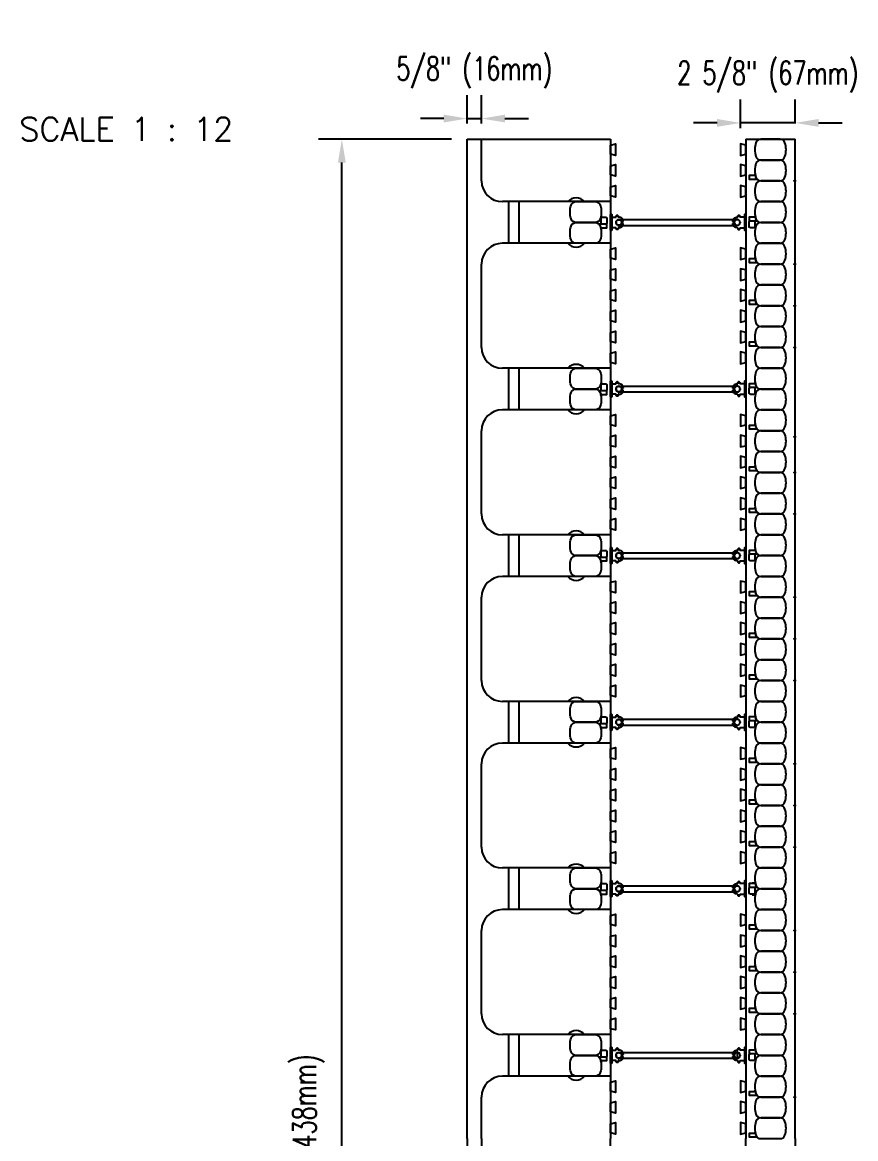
# Model space of a CAD drawing. Header units: inches. Extents: x 195 to 322, y 166 to 268.
# Drawn here: x 276.5 to 316.6, y 214.5 to 268.1 of the extents above; entities that cross this region are included whole.
import ezdxf

# ---------------------------------------------------------------- set-up
doc = ezdxf.new("R2010")
doc.units = ezdxf.units.IN
doc.header["$MEASUREMENT"] = 0
for name, color, linetype in [('HATCH', 12, 'Continuous'), ('line25', 2, 'Continuous'), ('LINE50', 5, 'Continuous'), ('LINE9', 9, 'Continuous'), ('TEXT', 4, 'Continuous')]:
    doc.layers.add(name, color=color, linetype=linetype)
doc.styles.add('DIM', font='romans.shx', dxfattribs={"width": 0.7})
doc.styles.add('ROMANS', font='romans.shx', dxfattribs={"height": 0.75})
doc.dimstyles.new('ext_12', dxfattribs={"dimscale": 12, "dimtxt": 0.09375, "dimasz": 0.09375, "dimexe": 0.09375, "dimexo": 0.0625, "dimgap": 0.0625, "dimtad": 1, "dimdec": 1, "dimzin": 2, "dimdsep": 46, "dimlunit": 4, "dimtxsty": 'DIM', "dimcen": 0.09, "dimdle": 0.09375, "dimclrt": 4, "dimadec": 0, "dimazin": 0, "dimtfac": 1, "dimtdec": 1, "dimtmove": 2, "dimatfit": 3, "dimfxl": 0, "dimfrac": 2, "dimtolj": 1, "dimtzin": 0, "dimarcsym": 0})

# ---------------------------------------------------------------- blocks, each defined once
blk = doc.blocks.new('*D24')
at = {"layer": 'Defpoints', "color": 0}
for p in [(298.584, 263.442), (297.896, 262.452), (298.584, 262.452)]:
    blk.add_point(p, dxfattribs=at)
at = {"layer": 'TEXT', "color": 0, "lineweight": -2}
for p, q in [((297.896, 263.202), (297.896, 264.567)), ((298.584, 263.202), (298.584, 264.567)), ((296.771, 263.442), (295.646, 263.442)), ((297.896, 263.442), (298.584, 263.442)), ((299.709, 263.442), (300.834, 263.442))]:
    blk.add_line(p, q, dxfattribs=at)
at = {"layer": 'TEXT', "color": 0}
for points in [[(296.771, 263.63), (296.771, 263.255), (297.896, 263.442)], [(299.709, 263.63), (299.709, 263.255), (298.584, 263.442)]]:
    blk.add_solid(points, dxfattribs=at)
at = {"layer": 'TEXT', "color": 4, "insert": (298.24, 265.656), "char_height": 1.125, "attachment_point": 5, "style": 'DIM'}
blk.add_mtext('\\A1;5/8" (16mm)', dxfattribs=at)
blk = doc.blocks.new('*D25')
at = {"layer": 'Defpoints', "color": 0}
for p in [(311.021, 263.233), (311.021, 262.233), (313.646, 262.452)]:
    blk.add_point(p, dxfattribs=at)
at = {"layer": 'TEXT', "color": 0, "lineweight": -2}
for p, q in [((311.021, 262.983), (311.021, 264.358)), ((313.646, 263.202), (313.646, 264.358)), ((309.896, 263.233), (308.771, 263.233)), ((313.646, 263.233), (311.021, 263.233)), ((314.771, 263.233), (315.896, 263.233))]:
    blk.add_line(p, q, dxfattribs=at)
at = {"layer": 'TEXT', "color": 0}
for points in [[(309.896, 263.42), (309.896, 263.045), (311.021, 263.233)], [(314.771, 263.42), (314.771, 263.045), (313.646, 263.233)]]:
    blk.add_solid(points, dxfattribs=at)
at = {"layer": 'TEXT', "color": 4, "insert": (312.334, 265.447), "char_height": 1.125, "attachment_point": 5, "style": 'DIM'}
blk.add_mtext('\\A1;2 5/8" (67mm)', dxfattribs=at)
blk = doc.blocks.new('*D26')
at = {"layer": 'Defpoints', "color": 0}
for p in [(291.874, 262.452), (297.896, 262.452), (297.896, 166.452)]:
    blk.add_point(p, dxfattribs=at)
at = {"layer": 'TEXT', "color": 0, "lineweight": -2}
for p, q in [((297.146, 262.452), (290.749, 262.452)), ((291.874, 167.577), (291.874, 261.327)), ((297.146, 166.452), (290.749, 166.452))]:
    blk.add_line(p, q, dxfattribs=at)
at = {"layer": 'TEXT', "color": 0}
for points in [[(291.687, 261.327), (292.062, 261.327), (291.874, 262.452)], [(291.687, 167.577), (292.062, 167.577), (291.874, 166.452)]]:
    blk.add_solid(points, dxfattribs=at)
at = {"layer": 'TEXT', "color": 4, "insert": (290.267, 214.452), "char_height": 1.125, "attachment_point": 5, "rotation": 90, "style": 'DIM'}
blk.add_mtext('\\A1;96" (2438mm)', dxfattribs=at)
blk = doc.blocks.new('WEB_CENTRE_TOP')
for p, q in [((-0.141, 5.688), (-0.141, 0)), ((0.141, 5.688), (0.141, 0))]:
    blk.add_line(p, q)
for centre in [(0, 5.688), (0, 0)]:
    blk.add_circle(centre, 0.141)
blk = doc.blocks.new('Connector')
blk.add_point((0.271, 0))
at = {"layer": 'LINE9'}
for p, q in [((0, 0.375), (0, -0.375)), ((0.062, -0.375), (0.062, 0.375)), ((0.281, 0.25), (0.062, 0.25))]:
    blk.add_line(p, q, dxfattribs=at)
for points, weights in [([(0.007, 0.375), (0.004, 0.375), (0, 0.375)], [1, 0.972587069138, 0.950305488115]), ([(0.327, 0.343), (0.308, 0.343), (0.281, 0.317), (0.281, 0.297)], [1, 0.85355339, 0.85355339, 1]), ([(0.328, 0.343), (0.327, 0.343), (0.327, 0.343)], [1, 0.70710678, 1]), ([(0.375, 0.297), (0.375, 0.317), (0.348, 0.343), (0.329, 0.343)], [1, 0.85355339, 0.85355339, 1]), ([(0.406, 0.25), (0.546, 0.25), (0.619, 0.131)], [0.958404415409, 0.794674173519, 0.864651571113]), ([(0.619, 0.052), (0.612, 0.049), (0.604, 0.049)], [0.83615024178, 0.892081430621, 1]), ([(0, -0.375), (0.004, -0.375), (0.007, -0.375)], [0.950305488115, 0.972587069138, 1]), ([(0.281, -0.297), (0.281, -0.317), (0.308, -0.343), (0.327, -0.343)], [1, 0.85355339, 0.85355339, 1]), ([(0.327, -0.343), (0.281, -0.343), (0.281, -0.297)], [1, 0.70710678, 1]), ([(0.329, -0.343), (0.348, -0.343), (0.375, -0.317), (0.375, -0.297)], [1, 0.85355339, 0.85355339, 1]), ([(0.375, -0.297), (0.375, -0.343), (0.329, -0.343)], [1, 0.70710678, 1]), ([(0.619, -0.131), (0.546, -0.25), (0.406, -0.25)], [0.864651574428, 0.794674169686, 0.958404415195]), ([(0.604, -0.049), (0.612, -0.049), (0.619, -0.052)], [1, 0.89208144177, 0.836150253337])]:
    blk.add_rational_spline(points, weights, degree=2, dxfattribs=at)
for points, degree in [([(0, 0.375), (0.002, 0.375), (0.005, 0.375), (0.007, 0.375)], 3), ([(0.007, 0.375), (0.021, 0.375), (0.051, 0.375), (0.062, 0.375), (0.062, 0.375)], 3), ([(0.281, 0.25), (0.281, 0.297)], 1), ([(0.327, 0.343), (0.327, 0.343), (0.328, 0.343), (0.328, 0.343)], 3), ([(0.328, 0.343), (0.329, 0.343), (0.329, 0.343), (0.329, 0.343)], 3), ([(0.375, 0.25), (0.375, 0.297)], 1), ([(0.406, 0.25), (0.375, 0.25)], 1), ([(0.406, 0.25), (0.406, 0.25)], 1), ([(0.406, 0.25), (0.406, 0.25)], 1), ([(0.406, 0.25), (0.406, 0.25)], 1), ([(0.406, 0.25), (0.406, 0.25)], 1), ([(0.406, 0.25), (0.406, 0.25)], 1), ([(0.406, 0.25), (0.406, 0.25)], 1), ([(0.406, 0.25), (0.406, 0.25)], 1), ([(0.406, 0.25), (0.406, 0.25)], 1), ([(0.406, 0.25), (0.406, 0.25)], 1), ([(0.406, 0.25), (0.406, 0.25)], 1), ([(0.406, 0.25), (0.406, 0.25)], 1), ([(0.406, 0.25), (0.406, 0.25)], 1), ([(0.406, 0.25), (0.406, 0.25)], 1), ([(0.406, 0.25), (0.406, 0.25)], 1), ([(0.406, 0.25), (0.406, 0.25)], 1), ([(0.406, 0.25), (0.406, 0.25)], 1), ([(0.406, 0.25), (0.406, 0.25)], 1), ([(0.406, 0.25), (0.406, 0.25)], 1), ([(0.406, 0.25), (0.406, 0.25)], 1), ([(0.406, 0.25), (0.406, 0.25)], 1), ([(0.406, 0.25), (0.406, 0.25)], 1), ([(0.406, 0.25), (0.406, 0.25)], 1), ([(0.406, 0.25), (0.406, 0.25)], 1), ([(0.406, 0.25), (0.406, 0.25)], 1), ([(0.604, 0.049), (0.532, 0.049)], 1), ([(0.532, 0.049), (0.532, 0.049)], 1), ([(0.532, 0.049), (0.532, 0.049)], 1), ([(0.532, 0.049), (0.532, 0.049)], 1), ([(0.532, 0.049), (0.532, 0.049)], 1), ([(0.532, 0.049), (0.532, 0.049)], 1), ([(0.532, 0.049), (0.532, 0.049)], 1), ([(0.532, 0.049), (0.532, 0.049)], 1), ([(0.532, 0.049), (0.532, 0.049)], 1), ([(0.532, 0.049), (0.532, 0.049)], 1), ([(0.532, 0.049), (0.532, 0.049)], 1), ([(0.604, 0.049), (0.609, 0.049), (0.614, 0.05), (0.619, 0.052)], 3), ([(0.604, 0.049), (0.604, 0.049)], 1), ([(0.604, 0.049), (0.604, 0.049)], 1), ([(0.604, 0.049), (0.604, 0.049)], 1), ([(0.604, 0.049), (0.604, 0.049)], 1), ([(0.619, 0.131), (0.619, 0.052)], 1), ([(0.619, 0.131), (0.619, 0.131)], 1), ([(0.619, 0.131), (0.619, 0.131)], 1), ([(0.619, 0.131), (0.619, 0.131)], 1), ([(0.619, 0.131), (0.619, 0.131)], 1), ([(0.007, -0.375), (0.005, -0.375), (0.002, -0.375), (0, -0.375)], 3), ([(0.062, -0.375), (0.062, -0.375), (0.051, -0.375), (0.021, -0.375), (0.007, -0.375)], 3), ([(0.062, -0.25), (0.281, -0.25)], 1), ([(0.281, -0.297), (0.281, -0.25)], 1), ([(0.281, -0.25), (0.281, -0.297)], 1), ([(0.328, -0.343), (0.328, -0.343), (0.327, -0.343), (0.327, -0.343)], 3), ([(0.329, -0.343), (0.329, -0.343), (0.329, -0.343), (0.328, -0.343)], 3), ([(0.375, -0.25), (0.375, -0.297)], 1), ([(0.375, -0.297), (0.375, -0.25)], 1), ([(0.406, -0.25), (0.375, -0.25)], 1), ([(0.406, -0.25), (0.406, -0.25)], 1), ([(0.406, -0.25), (0.406, -0.25)], 1), ([(0.406, -0.25), (0.406, -0.25)], 1), ([(0.406, -0.25), (0.406, -0.25)], 1), ([(0.406, -0.25), (0.406, -0.25)], 1), ([(0.406, -0.25), (0.406, -0.25)], 1), ([(0.406, -0.25), (0.406, -0.25)], 1), ([(0.406, -0.25), (0.406, -0.25)], 1), ([(0.406, -0.25), (0.406, -0.25)], 1), ([(0.406, -0.25), (0.406, -0.25)], 1), ([(0.406, -0.25), (0.406, -0.25)], 1), ([(0.532, -0.049), (0.604, -0.049)], 1), ([(0.604, -0.049), (0.58, -0.049), (0.556, -0.049), (0.532, -0.049)], 3), ([(0.532, -0.049), (0.532, -0.049)], 1), ([(0.532, -0.049), (0.532, -0.049)], 1), ([(0.532, -0.049), (0.532, -0.049)], 1), ([(0.532, -0.049), (0.532, -0.049)], 1), ([(0.619, -0.052), (0.614, -0.05), (0.609, -0.049), (0.604, -0.049)], 3), ([(0.604, -0.049), (0.604, -0.049)], 1), ([(0.604, -0.049), (0.604, -0.049)], 1), ([(0.604, -0.049), (0.604, -0.049)], 1), ([(0.604, -0.049), (0.604, -0.049)], 1), ([(0.604, -0.049), (0.604, -0.049)], 1), ([(0.604, -0.049), (0.604, -0.049)], 1), ([(0.604, -0.049), (0.604, -0.049)], 1), ([(0.604, -0.049), (0.604, -0.049)], 1), ([(0.619, -0.052), (0.619, -0.131)], 1), ([(0.619, -0.131), (0.619, -0.131)], 1), ([(0.619, -0.131), (0.619, -0.131)], 1), ([(0.619, -0.131), (0.619, -0.131)], 1), ([(0.619, -0.131), (0.619, -0.131)], 1)]:
    blk.add_open_spline(points, degree=degree, dxfattribs=at)
for points, weights, knots in [([(0.062, 0.375), (0.062, 0.375), (0.046, 0.375), (0.03, 0.375), (0.007, 0.375)], [0.868718858569, 0.861102746415, 1, 0.861102734288, 0.868718859898], [0, 0, 0, 0.5, 0.5, 1, 1, 1]), ([(0.532, 0.049), (0.472, 0.203), (0.333, 0.113), (0.157, 0), (0.333, -0.113), (0.472, -0.203), (0.532, -0.049)], [0.899508922286, 0.599718215298, 1, 0.54226024, 1, 0.599718224335, 0.899508908749], [0, 0, 0, 0.318112, 0.318112, 0.681888, 0.681888, 1, 1, 1]), ([(0.007, -0.375), (0.03, -0.375), (0.046, -0.375), (0.062, -0.375), (0.062, -0.375)], [0.868718859319, 0.861102739573, 1, 0.861102742958, 0.868718858948], [0, 0, 0, 0.5, 0.5, 1, 1, 1])]:
    blk.add_rational_spline(points, weights, degree=2, knots=knots, dxfattribs=at)

msp = doc.modelspace()

# ---------------------------------------------------------------- linework, layer by layer
at = {"layer": 'HATCH'}
for p, q in [((299.896, 257.452), (299.896, 259.452)), ((300.396, 257.452), (300.396, 259.452)), ((299.896, 249.452), (299.896, 251.452)), ((300.396, 249.452), (300.396, 251.452)), ((299.896, 241.452), (299.896, 243.452)), ((300.396, 241.452), (300.396, 243.452)), ((299.896, 233.452), (299.896, 235.452)), ((300.396, 233.452), (300.396, 235.452)), ((299.896, 225.452), (299.896, 227.452)), ((300.396, 225.452), (300.396, 227.452)), ((299.896, 217.452), (299.896, 219.452)), ((300.396, 217.452), (300.396, 219.452))]:
    msp.add_line(p, q, dxfattribs=at)
at = {"layer": 'line25'}
for p, q in [((298.584, 260.452), (298.584, 262.452)), ((304.771, 262.452), (304.771, 214.452)), ((311.271, 262.452), (311.271, 214.452)), ((304.771, 259.452), (299.584, 259.452)), ((304.771, 257.452), (299.584, 257.452)), ((298.584, 252.452), (298.584, 256.452)), ((304.771, 251.452), (299.584, 251.452)), ((304.771, 249.452), (299.584, 249.452)), ((298.584, 244.452), (298.584, 248.452)), ((304.771, 243.452), (299.584, 243.452)), ((304.771, 241.452), (299.584, 241.452)), ((298.584, 236.452), (298.584, 240.452)), ((304.771, 235.452), (299.584, 235.452)), ((304.771, 233.452), (299.584, 233.452)), ((298.584, 228.452), (298.584, 232.452)), ((304.771, 227.452), (299.584, 227.452)), ((304.771, 225.452), (299.584, 225.452)), ((298.584, 220.452), (298.584, 224.452)), ((304.771, 219.452), (299.584, 219.452)), ((310.865, 218.557), (310.865, 218.346)), ((304.771, 217.452), (299.584, 217.452)), ((298.584, 214.452), (298.584, 216.452)), ((298.584, 214.452), (298.584, 212.452)), ((304.771, 176.733), (304.771, 214.452)), ((311.271, 176.414), (311.271, 214.452))]:
    msp.add_line(p, q, dxfattribs=at)
for points in [[(304.771, 262.171), (305.021, 262.233), (305.021, 261.671), (304.771, 261.733)], [(311.271, 262.171), (311.021, 262.233), (311.021, 261.671), (311.271, 261.733)], [(304.771, 261.171), (305.021, 261.233), (305.021, 260.671), (304.771, 260.733)], [(311.271, 261.171), (311.021, 261.233), (311.021, 260.671), (311.271, 260.733)], [(304.771, 260.171), (305.021, 260.233), (305.021, 259.671), (304.771, 259.733)], [(311.271, 260.171), (311.021, 260.233), (311.021, 259.671), (311.271, 259.733)], [(304.771, 257.171), (305.021, 257.233), (305.021, 256.671), (304.771, 256.733)], [(311.271, 257.171), (311.021, 257.233), (311.021, 256.671), (311.271, 256.733)], [(304.771, 256.171), (305.021, 256.233), (305.021, 255.671), (304.771, 255.733)], [(311.271, 256.171), (311.021, 256.233), (311.021, 255.671), (311.271, 255.733)], [(304.771, 255.171), (305.021, 255.233), (305.021, 254.671), (304.771, 254.733)], [(311.271, 255.171), (311.021, 255.233), (311.021, 254.671), (311.271, 254.733)], [(304.771, 254.171), (305.021, 254.233), (305.021, 253.671), (304.771, 253.733)], [(311.271, 254.171), (311.021, 254.233), (311.021, 253.671), (311.271, 253.733)], [(304.771, 253.171), (305.021, 253.233), (305.021, 252.671), (304.771, 252.733)], [(311.271, 253.171), (311.021, 253.233), (311.021, 252.671), (311.271, 252.733)], [(304.771, 252.171), (305.021, 252.233), (305.021, 251.671), (304.771, 251.733)], [(311.271, 252.171), (311.021, 252.233), (311.021, 251.671), (311.271, 251.733)], [(304.771, 249.171), (305.021, 249.233), (305.021, 248.671), (304.771, 248.733)], [(311.271, 249.171), (311.021, 249.233), (311.021, 248.671), (311.271, 248.733)], [(304.771, 248.171), (305.021, 248.233), (305.021, 247.671), (304.771, 247.733)], [(311.271, 248.171), (311.021, 248.233), (311.021, 247.671), (311.271, 247.733)], [(304.771, 247.171), (305.021, 247.233), (305.021, 246.671), (304.771, 246.733)], [(311.271, 247.171), (311.021, 247.233), (311.021, 246.671), (311.271, 246.733)], [(304.771, 246.171), (305.021, 246.233), (305.021, 245.671), (304.771, 245.733)], [(311.271, 246.171), (311.021, 246.233), (311.021, 245.671), (311.271, 245.733)], [(304.771, 245.171), (305.021, 245.233), (305.021, 244.671), (304.771, 244.733)], [(311.271, 245.171), (311.021, 245.233), (311.021, 244.671), (311.271, 244.733)], [(304.771, 244.171), (305.021, 244.233), (305.021, 243.671), (304.771, 243.733)], [(311.271, 244.171), (311.021, 244.233), (311.021, 243.671), (311.271, 243.733)], [(304.771, 241.171), (305.021, 241.233), (305.021, 240.671), (304.771, 240.733)], [(311.271, 241.171), (311.021, 241.233), (311.021, 240.671), (311.271, 240.733)], [(304.771, 240.171), (305.021, 240.233), (305.021, 239.671), (304.771, 239.733)], [(311.271, 240.171), (311.021, 240.233), (311.021, 239.671), (311.271, 239.733)], [(304.771, 239.171), (305.021, 239.233), (305.021, 238.671), (304.771, 238.733)], [(311.271, 239.171), (311.021, 239.233), (311.021, 238.671), (311.271, 238.733)], [(304.771, 238.171), (305.021, 238.233), (305.021, 237.671), (304.771, 237.733)], [(311.271, 238.171), (311.021, 238.233), (311.021, 237.671), (311.271, 237.733)], [(304.771, 237.171), (305.021, 237.233), (305.021, 236.671), (304.771, 236.733)], [(311.271, 237.171), (311.021, 237.233), (311.021, 236.671), (311.271, 236.733)], [(304.771, 236.171), (305.021, 236.233), (305.021, 235.671), (304.771, 235.733)], [(311.271, 236.171), (311.021, 236.233), (311.021, 235.671), (311.271, 235.733)], [(304.771, 233.171), (305.021, 233.233), (305.021, 232.671), (304.771, 232.733)], [(311.271, 233.171), (311.021, 233.233), (311.021, 232.671), (311.271, 232.733)], [(304.771, 232.171), (305.021, 232.233), (305.021, 231.671), (304.771, 231.733)], [(311.271, 232.171), (311.021, 232.233), (311.021, 231.671), (311.271, 231.733)], [(304.771, 231.171), (305.021, 231.233), (305.021, 230.671), (304.771, 230.733)], [(311.271, 231.171), (311.021, 231.233), (311.021, 230.671), (311.271, 230.733)], [(304.771, 230.171), (305.021, 230.233), (305.021, 229.671), (304.771, 229.733)], [(311.271, 230.171), (311.021, 230.233), (311.021, 229.671), (311.271, 229.733)], [(304.771, 229.171), (305.021, 229.233), (305.021, 228.671), (304.771, 228.733)], [(311.271, 229.171), (311.021, 229.233), (311.021, 228.671), (311.271, 228.733)], [(304.771, 228.171), (305.021, 228.233), (305.021, 227.671), (304.771, 227.733)], [(311.271, 228.171), (311.021, 228.233), (311.021, 227.671), (311.271, 227.733)], [(304.771, 225.171), (305.021, 225.233), (305.021, 224.671), (304.771, 224.733)], [(311.271, 225.171), (311.021, 225.233), (311.021, 224.671), (311.271, 224.733)], [(304.771, 224.171), (305.021, 224.233), (305.021, 223.671), (304.771, 223.733)], [(311.271, 224.171), (311.021, 224.233), (311.021, 223.671), (311.271, 223.733)], [(304.771, 223.171), (305.021, 223.233), (305.021, 222.671), (304.771, 222.733)], [(311.271, 223.171), (311.021, 223.233), (311.021, 222.671), (311.271, 222.733)], [(304.771, 222.171), (305.021, 222.233), (305.021, 221.671), (304.771, 221.733)], [(311.271, 222.171), (311.021, 222.233), (311.021, 221.671), (311.271, 221.733)], [(304.771, 221.171), (305.021, 221.233), (305.021, 220.671), (304.771, 220.733)], [(311.271, 221.171), (311.021, 221.233), (311.021, 220.671), (311.271, 220.733)], [(304.771, 220.171), (305.021, 220.233), (305.021, 219.671), (304.771, 219.733)], [(311.271, 220.171), (311.021, 220.233), (311.021, 219.671), (311.271, 219.733)], [(304.771, 217.171), (305.021, 217.233), (305.021, 216.671), (304.771, 216.733)], [(311.271, 217.171), (311.021, 217.233), (311.021, 216.671), (311.271, 216.733)], [(304.771, 216.171), (305.021, 216.233), (305.021, 215.671), (304.771, 215.733)], [(311.271, 216.171), (311.021, 216.233), (311.021, 215.671), (311.271, 215.733)], [(304.771, 215.171), (305.021, 215.233), (305.021, 214.671), (304.771, 214.733)], [(311.271, 215.171), (311.021, 215.233), (311.021, 214.671), (311.271, 214.733)]]:
    msp.add_lwpolyline(points, close=True, dxfattribs=at)
for centre, start, end in [((299.584, 260.452), 180, 270), ((299.584, 256.452), 90, 180), ((299.584, 252.452), 180, 270), ((299.584, 248.452), 90, 180), ((299.584, 244.452), 180, 270), ((299.584, 240.452), 90, 180), ((299.584, 236.452), 180, 270), ((299.584, 232.452), 90, 180), ((299.584, 228.452), 180, 270), ((299.584, 224.452), 90, 180), ((299.584, 220.452), 180, 270), ((299.584, 216.452), 90, 180)]:
    msp.add_arc(centre, 1, start, end, dxfattribs=at)
at = {"layer": 'LINE50'}
for p, q in [((297.896, 214.452), (297.896, 262.452)), ((297.896, 262.452), (304.771, 262.452)), ((311.271, 262.452), (313.646, 262.452)), ((313.646, 214.452), (313.646, 262.452)), ((297.896, 214.452), (297.896, 166.452)), ((313.646, 214.452), (313.646, 166.452))]:
    msp.add_line(p, q, dxfattribs=at)
at = {"layer": 'LINE9'}
for p, q in [((311.581, 226.734), (311.764, 226.734)), ((311.581, 226.169), (311.764, 226.169))]:
    msp.add_line(p, q, dxfattribs=at)
for points in [[(311.761, 262.279, 0.157671), (311.761, 261.625, 0.325305), (311.998, 261.452), (312.92, 261.452, 0.325305), (313.157, 261.625, 0.157671), (313.157, 262.279, 0.325305), (312.92, 262.452), (311.998, 262.452, 0.325305)], [(311.761, 261.279, 0.157671), (311.761, 260.625, 0.325305), (311.998, 260.452), (312.92, 260.452, 0.325305), (313.157, 260.625, 0.157671), (313.157, 261.279, 0.325305), (312.92, 261.452), (311.998, 261.452, 0.325305)], [(311.761, 260.625, -0.037267), (311.723, 260.778, -0.463036), (311.662, 260.706), (311.44, 260.706), (311.44, 260.535), (311.786, 260.535, -0.189002), (311.828, 260.518, -0.128407)], [(311.761, 260.279, 0.157671), (311.761, 259.625, 0.325305), (311.998, 259.452), (312.92, 259.452, 0.325305), (313.157, 259.625, 0.157671), (313.157, 260.279, 0.325305), (312.92, 260.452), (311.998, 260.452, 0.325305)], [(304.282, 259.279, -0.157671), (304.282, 258.625, -0.325305), (304.045, 258.452), (303.123, 258.452, -0.325305), (302.886, 258.625, -0.157671), (302.886, 259.279, -0.325305), (303.123, 259.452), (304.045, 259.452, -0.325305)], [(311.761, 259.279, 0.157671), (311.761, 258.625, 0.325305), (311.998, 258.452), (312.92, 258.452, 0.325305), (313.157, 258.625, 0.157671), (313.157, 259.279, 0.325305), (312.92, 259.452), (311.998, 259.452, 0.325305)], [(304.282, 258.279, -0.157671), (304.282, 257.625, -0.325305), (304.045, 257.452), (303.123, 257.452, -0.325305), (302.886, 257.625, -0.157671), (302.886, 258.279, -0.325305), (303.123, 258.452), (304.045, 258.452, -0.325305)], [(304.603, 258.643), (304.603, 258.431, -0.414214), (304.541, 258.368), (304.388, 258.368, -0.414214), (304.326, 258.431), (304.326, 258.643, -0.414214), (304.388, 258.706), (304.541, 258.706, -0.414214)], [(311.761, 258.625, -0.037267), (311.723, 258.778, -0.463036), (311.662, 258.706), (311.44, 258.706), (311.44, 258.535), (311.786, 258.535, -0.189002), (311.828, 258.518, -0.128407)], [(311.655, 258.535, -0.414214), (311.717, 258.472), (311.717, 258.26, -0.414214), (311.655, 258.198), (311.502, 258.198, -0.414214), (311.44, 258.26), (311.44, 258.472, -0.414214), (311.502, 258.535)], [(311.761, 258.279, 0.157671), (311.761, 257.625, 0.325305), (311.998, 257.452), (312.92, 257.452, 0.325305), (313.157, 257.625, 0.157671), (313.157, 258.279, 0.325305), (312.92, 258.452), (311.998, 258.452, 0.325305)], [(304.282, 258.279, -0.037267), (304.32, 258.125, -0.463036), (304.381, 258.198), (304.603, 258.198), (304.603, 258.368), (304.257, 258.368, -0.189002), (304.214, 258.385, -0.128407)], [(311.761, 257.279, 0.157671), (311.761, 256.625, 0.325305), (311.998, 256.452), (312.92, 256.452, 0.325305), (313.157, 256.625, 0.157671), (313.157, 257.279, 0.325305), (312.92, 257.452), (311.998, 257.452, 0.325305)], [(311.761, 256.625, -0.037267), (311.723, 256.778, -0.463036), (311.662, 256.706), (311.44, 256.706), (311.44, 256.535), (311.786, 256.535, -0.189002), (311.828, 256.518, -0.128407)], [(311.761, 256.279, 0.157671), (311.761, 255.625, 0.325305), (311.998, 255.452), (312.92, 255.452, 0.325305), (313.157, 255.625, 0.157671), (313.157, 256.279, 0.325305), (312.92, 256.452), (311.998, 256.452, 0.325305)], [(311.761, 255.279, 0.157671), (311.761, 254.625, 0.325305), (311.998, 254.452), (312.92, 254.452, 0.325305), (313.157, 254.625, 0.157671), (313.157, 255.279, 0.325305), (312.92, 255.452), (311.998, 255.452, 0.325305)], [(311.761, 254.625, -0.037267), (311.723, 254.778, -0.463036), (311.662, 254.706), (311.44, 254.706), (311.44, 254.535), (311.786, 254.535, -0.189002), (311.828, 254.518, -0.128407)], [(311.761, 254.279, 0.157671), (311.761, 253.625, 0.325305), (311.998, 253.452), (312.92, 253.452, 0.325305), (313.157, 253.625, 0.157671), (313.157, 254.279, 0.325305), (312.92, 254.452), (311.998, 254.452, 0.325305)], [(311.761, 253.279, 0.157671), (311.761, 252.625, 0.325305), (311.998, 252.452), (312.92, 252.452, 0.325305), (313.157, 252.625, 0.157671), (313.157, 253.279, 0.325305), (312.92, 253.452), (311.998, 253.452, 0.325305)], [(311.761, 252.625, -0.037267), (311.723, 252.778, -0.463036), (311.662, 252.706), (311.44, 252.706), (311.44, 252.535), (311.786, 252.535, -0.189002), (311.828, 252.518, -0.128407)], [(311.761, 252.279, 0.157671), (311.761, 251.625, 0.325305), (311.998, 251.452), (312.92, 251.452, 0.325305), (313.157, 251.625, 0.157671), (313.157, 252.279, 0.325305), (312.92, 252.452), (311.998, 252.452, 0.325305)], [(304.282, 251.279, -0.157671), (304.282, 250.625, -0.325305), (304.045, 250.452), (303.123, 250.452, -0.325305), (302.886, 250.625, -0.157671), (302.886, 251.279, -0.325305), (303.123, 251.452), (304.045, 251.452, -0.325305)], [(311.761, 251.279, 0.157671), (311.761, 250.625, 0.325305), (311.998, 250.452), (312.92, 250.452, 0.325305), (313.157, 250.625, 0.157671), (313.157, 251.279, 0.325305), (312.92, 251.452), (311.998, 251.452, 0.325305)], [(304.282, 250.279, -0.157671), (304.282, 249.625, -0.325305), (304.045, 249.452), (303.123, 249.452, -0.325305), (302.886, 249.625, -0.157671), (302.886, 250.279, -0.325305), (303.123, 250.452), (304.045, 250.452, -0.325305)], [(304.282, 250.279, -0.037267), (304.32, 250.125, -0.463036), (304.381, 250.198), (304.603, 250.198), (304.603, 250.368), (304.257, 250.368, -0.189002), (304.214, 250.385, -0.128407)], [(304.603, 250.643), (304.603, 250.431, -0.414214), (304.541, 250.368), (304.388, 250.368, -0.414214), (304.326, 250.431), (304.326, 250.643, -0.414214), (304.388, 250.706), (304.541, 250.706, -0.414214)], [(311.761, 250.625, -0.037267), (311.723, 250.778, -0.463036), (311.662, 250.706), (311.44, 250.706), (311.44, 250.535), (311.786, 250.535, -0.189002), (311.828, 250.518, -0.128407)], [(311.655, 250.535, -0.414214), (311.717, 250.472), (311.717, 250.26, -0.414214), (311.655, 250.198), (311.502, 250.198, -0.414214), (311.44, 250.26), (311.44, 250.472, -0.414214), (311.502, 250.535)], [(311.761, 250.279, 0.157671), (311.761, 249.625, 0.325305), (311.998, 249.452), (312.92, 249.452, 0.325305), (313.157, 249.625, 0.157671), (313.157, 250.279, 0.325305), (312.92, 250.452), (311.998, 250.452, 0.325305)], [(311.761, 249.279, 0.157671), (311.761, 248.625, 0.325305), (311.998, 248.452), (312.92, 248.452, 0.325305), (313.157, 248.625, 0.157671), (313.157, 249.279, 0.325305), (312.92, 249.452), (311.998, 249.452, 0.325305)], [(311.761, 248.625, -0.037267), (311.723, 248.778, -0.463036), (311.662, 248.706), (311.44, 248.706), (311.44, 248.535), (311.786, 248.535, -0.189002), (311.828, 248.518, -0.128407)], [(311.761, 248.279, 0.157671), (311.761, 247.625, 0.325305), (311.998, 247.452), (312.92, 247.452, 0.325305), (313.157, 247.625, 0.157671), (313.157, 248.279, 0.325305), (312.92, 248.452), (311.998, 248.452, 0.325305)], [(311.761, 247.279, 0.157671), (311.761, 246.625, 0.325305), (311.998, 246.452), (312.92, 246.452, 0.325305), (313.157, 246.625, 0.157671), (313.157, 247.279, 0.325305), (312.92, 247.452), (311.998, 247.452, 0.325305)], [(311.761, 246.625, -0.037267), (311.723, 246.778, -0.463036), (311.662, 246.706), (311.44, 246.706), (311.44, 246.535), (311.786, 246.535, -0.189002), (311.828, 246.518, -0.128407)], [(311.761, 246.279, 0.157671), (311.761, 245.625, 0.325305), (311.998, 245.452), (312.92, 245.452, 0.325305), (313.157, 245.625, 0.157671), (313.157, 246.279, 0.325305), (312.92, 246.452), (311.998, 246.452, 0.325305)], [(311.761, 245.279, 0.157671), (311.761, 244.625, 0.325305), (311.998, 244.452), (312.92, 244.452, 0.325305), (313.157, 244.625, 0.157671), (313.157, 245.279, 0.325305), (312.92, 245.452), (311.998, 245.452, 0.325305)], [(311.761, 244.625, -0.037267), (311.723, 244.778, -0.463036), (311.662, 244.706), (311.44, 244.706), (311.44, 244.535), (311.786, 244.535, -0.189002), (311.828, 244.518, -0.128407)], [(311.761, 244.279, 0.157671), (311.761, 243.625, 0.325305), (311.998, 243.452), (312.92, 243.452, 0.325305), (313.157, 243.625, 0.157671), (313.157, 244.279, 0.325305), (312.92, 244.452), (311.998, 244.452, 0.325305)], [(304.282, 243.279, -0.157671), (304.282, 242.625, -0.325305), (304.045, 242.452), (303.123, 242.452, -0.325305), (302.886, 242.625, -0.157671), (302.886, 243.279, -0.325305), (303.123, 243.452), (304.045, 243.452, -0.325305)], [(311.761, 243.279, 0.157671), (311.761, 242.625, 0.325305), (311.998, 242.452), (312.92, 242.452, 0.325305), (313.157, 242.625, 0.157671), (313.157, 243.279, 0.325305), (312.92, 243.452), (311.998, 243.452, 0.325305)], [(304.282, 242.279, -0.157671), (304.282, 241.625, -0.325305), (304.045, 241.452), (303.123, 241.452, -0.325305), (302.886, 241.625, -0.157671), (302.886, 242.279, -0.325305), (303.123, 242.452), (304.045, 242.452, -0.325305)], [(304.282, 242.279, -0.037267), (304.32, 242.125, -0.463036), (304.381, 242.198), (304.603, 242.198), (304.603, 242.368), (304.257, 242.368, -0.189002), (304.214, 242.385, -0.128407)], [(304.603, 242.643), (304.603, 242.431, -0.414214), (304.541, 242.368), (304.388, 242.368, -0.414214), (304.326, 242.431), (304.326, 242.643, -0.414214), (304.388, 242.706), (304.541, 242.706, -0.414214)], [(311.761, 242.625, -0.037267), (311.723, 242.778, -0.463036), (311.662, 242.706), (311.44, 242.706), (311.44, 242.535), (311.786, 242.535, -0.189002), (311.828, 242.518, -0.128407)], [(311.655, 242.535, -0.414214), (311.717, 242.472), (311.717, 242.26, -0.414214), (311.655, 242.198), (311.502, 242.198, -0.414214), (311.44, 242.26), (311.44, 242.472, -0.414214), (311.502, 242.535)], [(311.761, 242.279, 0.157671), (311.761, 241.625, 0.325305), (311.998, 241.452), (312.92, 241.452, 0.325305), (313.157, 241.625, 0.157671), (313.157, 242.279, 0.325305), (312.92, 242.452), (311.998, 242.452, 0.325305)], [(311.761, 241.279, 0.157671), (311.761, 240.625, 0.325305), (311.998, 240.452), (312.92, 240.452, 0.325305), (313.157, 240.625, 0.157671), (313.157, 241.279, 0.325305), (312.92, 241.452), (311.998, 241.452, 0.325305)], [(311.761, 240.625, -0.037267), (311.723, 240.778, -0.463036), (311.662, 240.706), (311.44, 240.706), (311.44, 240.535), (311.786, 240.535, -0.189002), (311.828, 240.518, -0.128407)], [(311.761, 240.279, 0.157671), (311.761, 239.625, 0.325305), (311.998, 239.452), (312.92, 239.452, 0.325305), (313.157, 239.625, 0.157671), (313.157, 240.279, 0.325305), (312.92, 240.452), (311.998, 240.452, 0.325305)], [(311.761, 239.279, 0.157671), (311.761, 238.625, 0.325305), (311.998, 238.452), (312.92, 238.452, 0.325305), (313.157, 238.625, 0.157671), (313.157, 239.279, 0.325305), (312.92, 239.452), (311.998, 239.452, 0.325305)], [(311.761, 238.625, -0.037267), (311.723, 238.778, -0.463036), (311.662, 238.706), (311.44, 238.706), (311.44, 238.535), (311.786, 238.535, -0.189002), (311.828, 238.518, -0.128407)], [(311.761, 238.279, 0.157671), (311.761, 237.625, 0.325305), (311.998, 237.452), (312.92, 237.452, 0.325305), (313.157, 237.625, 0.157671), (313.157, 238.279, 0.325305), (312.92, 238.452), (311.998, 238.452, 0.325305)], [(311.761, 237.279, 0.157671), (311.761, 236.625, 0.325305), (311.998, 236.452), (312.92, 236.452, 0.325305), (313.157, 236.625, 0.157671), (313.157, 237.279, 0.325305), (312.92, 237.452), (311.998, 237.452, 0.325305)], [(311.761, 236.625, -0.037267), (311.723, 236.778, -0.463036), (311.662, 236.706), (311.44, 236.706), (311.44, 236.535), (311.786, 236.535, -0.189002), (311.828, 236.518, -0.128407)], [(311.761, 236.279, 0.157671), (311.761, 235.625, 0.325305), (311.998, 235.452), (312.92, 235.452, 0.325305), (313.157, 235.625, 0.157671), (313.157, 236.279, 0.325305), (312.92, 236.452), (311.998, 236.452, 0.325305)], [(304.282, 235.279, -0.157671), (304.282, 234.625, -0.325305), (304.045, 234.452), (303.123, 234.452, -0.325305), (302.886, 234.625, -0.157671), (302.886, 235.279, -0.325305), (303.123, 235.452), (304.045, 235.452, -0.325305)], [(311.761, 235.279, 0.157671), (311.761, 234.625, 0.325305), (311.998, 234.452), (312.92, 234.452, 0.325305), (313.157, 234.625, 0.157671), (313.157, 235.279, 0.325305), (312.92, 235.452), (311.998, 235.452, 0.325305)], [(304.282, 234.279, -0.157671), (304.282, 233.625, -0.325305), (304.045, 233.452), (303.123, 233.452, -0.325305), (302.886, 233.625, -0.157671), (302.886, 234.279, -0.325305), (303.123, 234.452), (304.045, 234.452, -0.325305)], [(304.282, 234.279, -0.037267), (304.32, 234.125, -0.463036), (304.381, 234.198), (304.603, 234.198), (304.603, 234.368), (304.257, 234.368, -0.189002), (304.214, 234.385, -0.128407)], [(304.603, 234.643), (304.603, 234.431, -0.414214), (304.541, 234.368), (304.388, 234.368, -0.414214), (304.326, 234.431), (304.326, 234.643, -0.414214), (304.388, 234.706), (304.541, 234.706, -0.414214)], [(311.761, 234.625, -0.037267), (311.723, 234.778, -0.463036), (311.662, 234.706), (311.44, 234.706), (311.44, 234.535), (311.786, 234.535, -0.189002), (311.828, 234.518, -0.128407)], [(311.655, 234.535, -0.414214), (311.717, 234.472), (311.717, 234.26, -0.414214), (311.655, 234.198), (311.502, 234.198, -0.414214), (311.44, 234.26), (311.44, 234.472, -0.414214), (311.502, 234.535)], [(311.761, 234.279, 0.157671), (311.761, 233.625, 0.325305), (311.998, 233.452), (312.92, 233.452, 0.325305), (313.157, 233.625, 0.157671), (313.157, 234.279, 0.325305), (312.92, 234.452), (311.998, 234.452, 0.325305)], [(311.761, 233.279, 0.157671), (311.761, 232.625, 0.325305), (311.998, 232.452), (312.92, 232.452, 0.325305), (313.157, 232.625, 0.157671), (313.157, 233.279, 0.325305), (312.92, 233.452), (311.998, 233.452, 0.325305)], [(311.761, 232.625, -0.037267), (311.723, 232.778, -0.463036), (311.662, 232.706), (311.44, 232.706), (311.44, 232.535), (311.786, 232.535, -0.189002), (311.828, 232.518, -0.128407)], [(311.761, 232.279, 0.157671), (311.761, 231.625, 0.325305), (311.998, 231.452), (312.92, 231.452, 0.325305), (313.157, 231.625, 0.157671), (313.157, 232.279, 0.325305), (312.92, 232.452), (311.998, 232.452, 0.325305)], [(311.761, 231.279, 0.157671), (311.761, 230.625, 0.325305), (311.998, 230.452), (312.92, 230.452, 0.325305), (313.157, 230.625, 0.157671), (313.157, 231.279, 0.325305), (312.92, 231.452), (311.998, 231.452, 0.325305)], [(311.761, 230.625, -0.037267), (311.723, 230.778, -0.463036), (311.662, 230.706), (311.44, 230.706), (311.44, 230.535), (311.786, 230.535, -0.189002), (311.828, 230.518, -0.128407)], [(311.761, 230.279, 0.157671), (311.761, 229.625, 0.325305), (311.998, 229.452), (312.92, 229.452, 0.325305), (313.157, 229.625, 0.157671), (313.157, 230.279, 0.325305), (312.92, 230.452), (311.998, 230.452, 0.325305)], [(311.761, 229.279, 0.157671), (311.761, 228.625, 0.325305), (311.998, 228.452), (312.92, 228.452, 0.325305), (313.157, 228.625, 0.157671), (313.157, 229.279, 0.325305), (312.92, 229.452), (311.998, 229.452, 0.325305)], [(311.761, 228.625, -0.037267), (311.723, 228.778, -0.463036), (311.662, 228.706), (311.44, 228.706), (311.44, 228.535), (311.786, 228.535, -0.189002), (311.828, 228.518, -0.128407)], [(311.761, 228.279, 0.157671), (311.761, 227.625, 0.325305), (311.998, 227.452), (312.92, 227.452, 0.325305), (313.157, 227.625, 0.157671), (313.157, 228.279, 0.325305), (312.92, 228.452), (311.998, 228.452, 0.325305)], [(304.282, 227.279, -0.157671), (304.282, 226.625, -0.325305), (304.045, 226.452), (303.123, 226.452, -0.325305), (302.886, 226.625, -0.157671), (302.886, 227.279, -0.325305), (303.123, 227.452), (304.045, 227.452, -0.325305)], [(311.761, 227.279, 0.157671), (311.761, 226.625, 0.325305), (311.998, 226.452), (312.92, 226.452, 0.325305), (313.157, 226.625, 0.157671), (313.157, 227.279, 0.325305), (312.92, 227.452), (311.998, 227.452, 0.325305)], [(304.282, 226.279, -0.157671), (304.282, 225.625, -0.325305), (304.045, 225.452), (303.123, 225.452, -0.325305), (302.886, 225.625, -0.157671), (302.886, 226.279, -0.325305), (303.123, 226.452), (304.045, 226.452, -0.325305)], [(304.282, 226.279, -0.037267), (304.32, 226.125, -0.463036), (304.381, 226.198), (304.603, 226.198), (304.603, 226.368), (304.257, 226.368, -0.189002), (304.214, 226.385, -0.128407)], [(304.603, 226.643), (304.603, 226.431, -0.414214), (304.541, 226.368), (304.388, 226.368, -0.414214), (304.326, 226.431), (304.326, 226.643, -0.414214), (304.388, 226.706), (304.541, 226.706, -0.414214)], [(311.761, 226.625, -0.037267), (311.723, 226.778, -0.463036), (311.662, 226.706), (311.44, 226.706), (311.44, 226.535), (311.786, 226.535, -0.189002), (311.828, 226.518, -0.128407)], [(311.655, 226.535, -0.414214), (311.717, 226.472), (311.717, 226.26, -0.414214), (311.655, 226.198), (311.502, 226.198, -0.414214), (311.44, 226.26), (311.44, 226.472, -0.414214), (311.502, 226.535)], [(311.761, 226.279, 0.157671), (311.761, 225.625, 0.325305), (311.998, 225.452), (312.92, 225.452, 0.325305), (313.157, 225.625, 0.157671), (313.157, 226.279, 0.325305), (312.92, 226.452), (311.998, 226.452, 0.325305)], [(311.761, 225.279, 0.157671), (311.761, 224.625, 0.325305), (311.998, 224.452), (312.92, 224.452, 0.325305), (313.157, 224.625, 0.157671), (313.157, 225.279, 0.325305), (312.92, 225.452), (311.998, 225.452, 0.325305)], [(311.761, 224.625, -0.037267), (311.723, 224.778, -0.463036), (311.662, 224.706), (311.44, 224.706), (311.44, 224.535), (311.786, 224.535, -0.189002), (311.828, 224.518, -0.128407)], [(311.761, 224.279, 0.157671), (311.761, 223.625, 0.325305), (311.998, 223.452), (312.92, 223.452, 0.325305), (313.157, 223.625, 0.157671), (313.157, 224.279, 0.325305), (312.92, 224.452), (311.998, 224.452, 0.325305)], [(311.761, 223.279, 0.157671), (311.761, 222.625, 0.325305), (311.998, 222.452), (312.92, 222.452, 0.325305), (313.157, 222.625, 0.157671), (313.157, 223.279, 0.325305), (312.92, 223.452), (311.998, 223.452, 0.325305)], [(311.761, 222.625, -0.037267), (311.723, 222.778, -0.463036), (311.662, 222.706), (311.44, 222.706), (311.44, 222.535), (311.786, 222.535, -0.189002), (311.828, 222.518, -0.128407)], [(311.761, 222.279, 0.157671), (311.761, 221.625, 0.325305), (311.998, 221.452), (312.92, 221.452, 0.325305), (313.157, 221.625, 0.157671), (313.157, 222.279, 0.325305), (312.92, 222.452), (311.998, 222.452, 0.325305)], [(311.761, 221.279, 0.157671), (311.761, 220.625, 0.325305), (311.998, 220.452), (312.92, 220.452, 0.325305), (313.157, 220.625, 0.157671), (313.157, 221.279, 0.325305), (312.92, 221.452), (311.998, 221.452, 0.325305)], [(311.761, 220.625, -0.037267), (311.723, 220.778, -0.463036), (311.662, 220.706), (311.44, 220.706), (311.44, 220.535), (311.786, 220.535, -0.189002), (311.828, 220.518, -0.128407)], [(311.761, 220.279, 0.157671), (311.761, 219.625, 0.325305), (311.998, 219.452), (312.92, 219.452, 0.325305), (313.157, 219.625, 0.157671), (313.157, 220.279, 0.325305), (312.92, 220.452), (311.998, 220.452, 0.325305)], [(304.282, 219.279, -0.157671), (304.282, 218.625, -0.325305), (304.045, 218.452), (303.123, 218.452, -0.325305), (302.886, 218.625, -0.157671), (302.886, 219.279, -0.325305), (303.123, 219.452), (304.045, 219.452, -0.325305)], [(311.761, 219.279, 0.157671), (311.761, 218.625, 0.325305), (311.998, 218.452), (312.92, 218.452, 0.325305), (313.157, 218.625, 0.157671), (313.157, 219.279, 0.325305), (312.92, 219.452), (311.998, 219.452, 0.325305)], [(311.761, 218.625, -0.037267), (311.723, 218.778, -0.463036), (311.662, 218.706), (311.44, 218.706), (311.44, 218.535), (311.786, 218.535, -0.189002), (311.828, 218.518, -0.128407)], [(304.282, 218.279, -0.157671), (304.282, 217.625, -0.325305), (304.045, 217.452), (303.123, 217.452, -0.325305), (302.886, 217.625, -0.157671), (302.886, 218.279, -0.325305), (303.123, 218.452), (304.045, 218.452, -0.325305)], [(304.282, 218.279, -0.037267), (304.32, 218.125, -0.463036), (304.381, 218.198), (304.603, 218.198), (304.603, 218.368), (304.257, 218.368, -0.189002), (304.214, 218.385, -0.128407)], [(304.603, 218.643), (304.603, 218.431, -0.414214), (304.541, 218.368), (304.388, 218.368, -0.414214), (304.326, 218.431), (304.326, 218.643, -0.414214), (304.388, 218.706), (304.541, 218.706, -0.414214)], [(311.655, 218.535, -0.414214), (311.717, 218.472), (311.717, 218.26, -0.414214), (311.655, 218.198), (311.502, 218.198, -0.414214), (311.44, 218.26), (311.44, 218.472, -0.414214), (311.502, 218.535)], [(311.761, 218.279, 0.157671), (311.761, 217.625, 0.325305), (311.998, 217.452), (312.92, 217.452, 0.325305), (313.157, 217.625, 0.157671), (313.157, 218.279, 0.325305), (312.92, 218.452), (311.998, 218.452, 0.325305)], [(311.761, 217.279, 0.157671), (311.761, 216.625, 0.325305), (311.998, 216.452), (312.92, 216.452, 0.325305), (313.157, 216.625, 0.157671), (313.157, 217.279, 0.325305), (312.92, 217.452), (311.998, 217.452, 0.325305)], [(311.761, 216.625, -0.037267), (311.723, 216.778, -0.463036), (311.662, 216.706), (311.44, 216.706), (311.44, 216.535), (311.786, 216.535, -0.189002), (311.828, 216.518, -0.128407)], [(311.761, 216.279, 0.157671), (311.761, 215.625, 0.325305), (311.998, 215.452), (312.92, 215.452, 0.325305), (313.157, 215.625, 0.157671), (313.157, 216.279, 0.325305), (312.92, 216.452), (311.998, 216.452, 0.325305)], [(311.761, 215.279, 0.157671), (311.761, 214.625, 0.325305), (311.998, 214.452), (312.92, 214.452, 0.325305), (313.157, 214.625, 0.157671), (313.157, 215.279, 0.325305), (312.92, 215.452), (311.998, 215.452, 0.325305)], [(311.761, 214.625, -0.037267), (311.723, 214.778, -0.463036), (311.662, 214.706), (311.44, 214.706), (311.44, 214.535), (311.786, 214.535, -0.189002), (311.828, 214.518, -0.128407)]]:
    msp.add_lwpolyline(points, format="xyb", close=True, dxfattribs=at)
for points in [[(313.646, 260.42), (313.582, 260.452), (313.646, 260.483)], [(313.646, 256.42), (313.582, 256.452), (313.646, 256.483)], [(313.646, 254.42), (313.582, 254.452), (313.646, 254.483)], [(313.646, 252.42), (313.582, 252.452), (313.646, 252.483)], [(313.646, 248.121), (313.582, 248.152), (313.646, 248.184)], [(313.646, 246.42), (313.582, 246.452), (313.646, 246.483)], [(313.646, 244.42), (313.582, 244.452), (313.646, 244.483)], [(313.646, 240.42), (313.582, 240.452), (313.646, 240.483)], [(313.646, 238.42), (313.582, 238.452), (313.646, 238.483)], [(313.646, 236.42), (313.582, 236.452), (313.646, 236.483)], [(313.646, 232.42), (313.582, 232.452), (313.646, 232.483)], [(313.646, 230.42), (313.582, 230.452), (313.646, 230.483)], [(313.646, 228.42), (313.582, 228.452), (313.646, 228.483)], [(313.646, 224.42), (313.582, 224.452), (313.646, 224.483)], [(313.646, 222.42), (313.582, 222.452), (313.646, 222.483)], [(313.646, 220.42), (313.582, 220.452), (313.646, 220.483)], [(313.646, 216.42), (313.582, 216.452), (313.646, 216.483)]]:
    msp.add_lwpolyline(points, close=True, dxfattribs=at)
for centre, start, end in [((303.128, 259.107, 0.274), 40.381, 139.619), ((303.128, 257.797, 0.274), 220.381, 319.619), ((303.128, 251.107, 0.274), 40.381, 139.619), ((303.128, 249.797, 0.274), 220.381, 319.619), ((303.128, 243.107, 0.274), 40.381, 139.619), ((303.128, 241.797, 0.274), 220.381, 319.619), ((303.128, 235.107, 0.274), 40.381, 139.619), ((303.128, 233.797, 0.274), 220.381, 319.619), ((303.128, 227.107, 0.274), 40.381, 139.619), ((303.128, 225.797, 0.274), 220.381, 319.619), ((303.128, 219.107, 0.274), 40.381, 139.619), ((303.128, 217.797, 0.274), 220.381, 319.619)]:
    msp.add_arc(centre, 0.532, start, end, dxfattribs=at)

# ---------------------------------------------------------------- block references
at = {"xscale": -1, "rotation": 180}
for p in [(304.771, 258.452), (304.771, 250.452), (304.771, 242.452), (304.771, 234.452), (304.771, 226.452), (304.771, 218.452)]:
    msp.add_blockref('Connector', p, dxfattribs=at)
at = {"rotation": 180}
for p in [(311.271, 258.452), (311.271, 250.452), (311.271, 242.452), (311.271, 234.452), (311.271, 226.452), (311.271, 218.452)]:
    msp.add_blockref('Connector', p, dxfattribs=at)
at = {"layer": 'LINE9', "xscale": -1, "rotation": 90}
for p in [(310.865, 258.452), (310.865, 250.452), (310.865, 242.452), (310.865, 234.452), (310.865, 226.452), (310.865, 218.452)]:
    msp.add_blockref('WEB_CENTRE_TOP', p, dxfattribs=at)

# ---------------------------------------------------------------- texts
at = {"layer": 'TEXT', "insert": (276.382, 263.498), "char_height": 1.125, "width": 18.76975, "attachment_point": 1, "style": 'ROMANS'}
msp.add_mtext('SCALE 1 : 12', dxfattribs=at)

# ---------------------------------------------------------------- dimensions: what is measured, and where the dimension line sits
at = {"layer": 'TEXT'}
for base, p1, p2, text, picture, middle in [((311.021, 263.233), (313.646, 262.452), (311.021, 262.233), '2 5/8" (67mm)', '*D25', (312.334, 265.447)), ((298.584, 263.442), (297.896, 262.452), (298.584, 262.452), '5/8" (16mm)', '*D24', (298.24, 265.656))]:
    dim = msp.add_linear_dim(base=base, p1=p1, p2=p2, angle=180, text=text, dimstyle='ext_12', dxfattribs=at)
    dim.commit()
    dim.dimension.update_dxf_attribs({"geometry": picture, "text_midpoint": middle, "dimtype": 160})
dim = msp.add_linear_dim(base=(291.874, 262.452), p1=(297.896, 166.452), p2=(297.896, 262.452), angle=90, text='96" (2438mm)', dimstyle='ext_12', dxfattribs=at)
dim.commit()
dim.dimension.update_dxf_attribs({"geometry": '*D26', "text_midpoint": (290.267, 214.452)})

doc.saveas('drawing.dxf')
